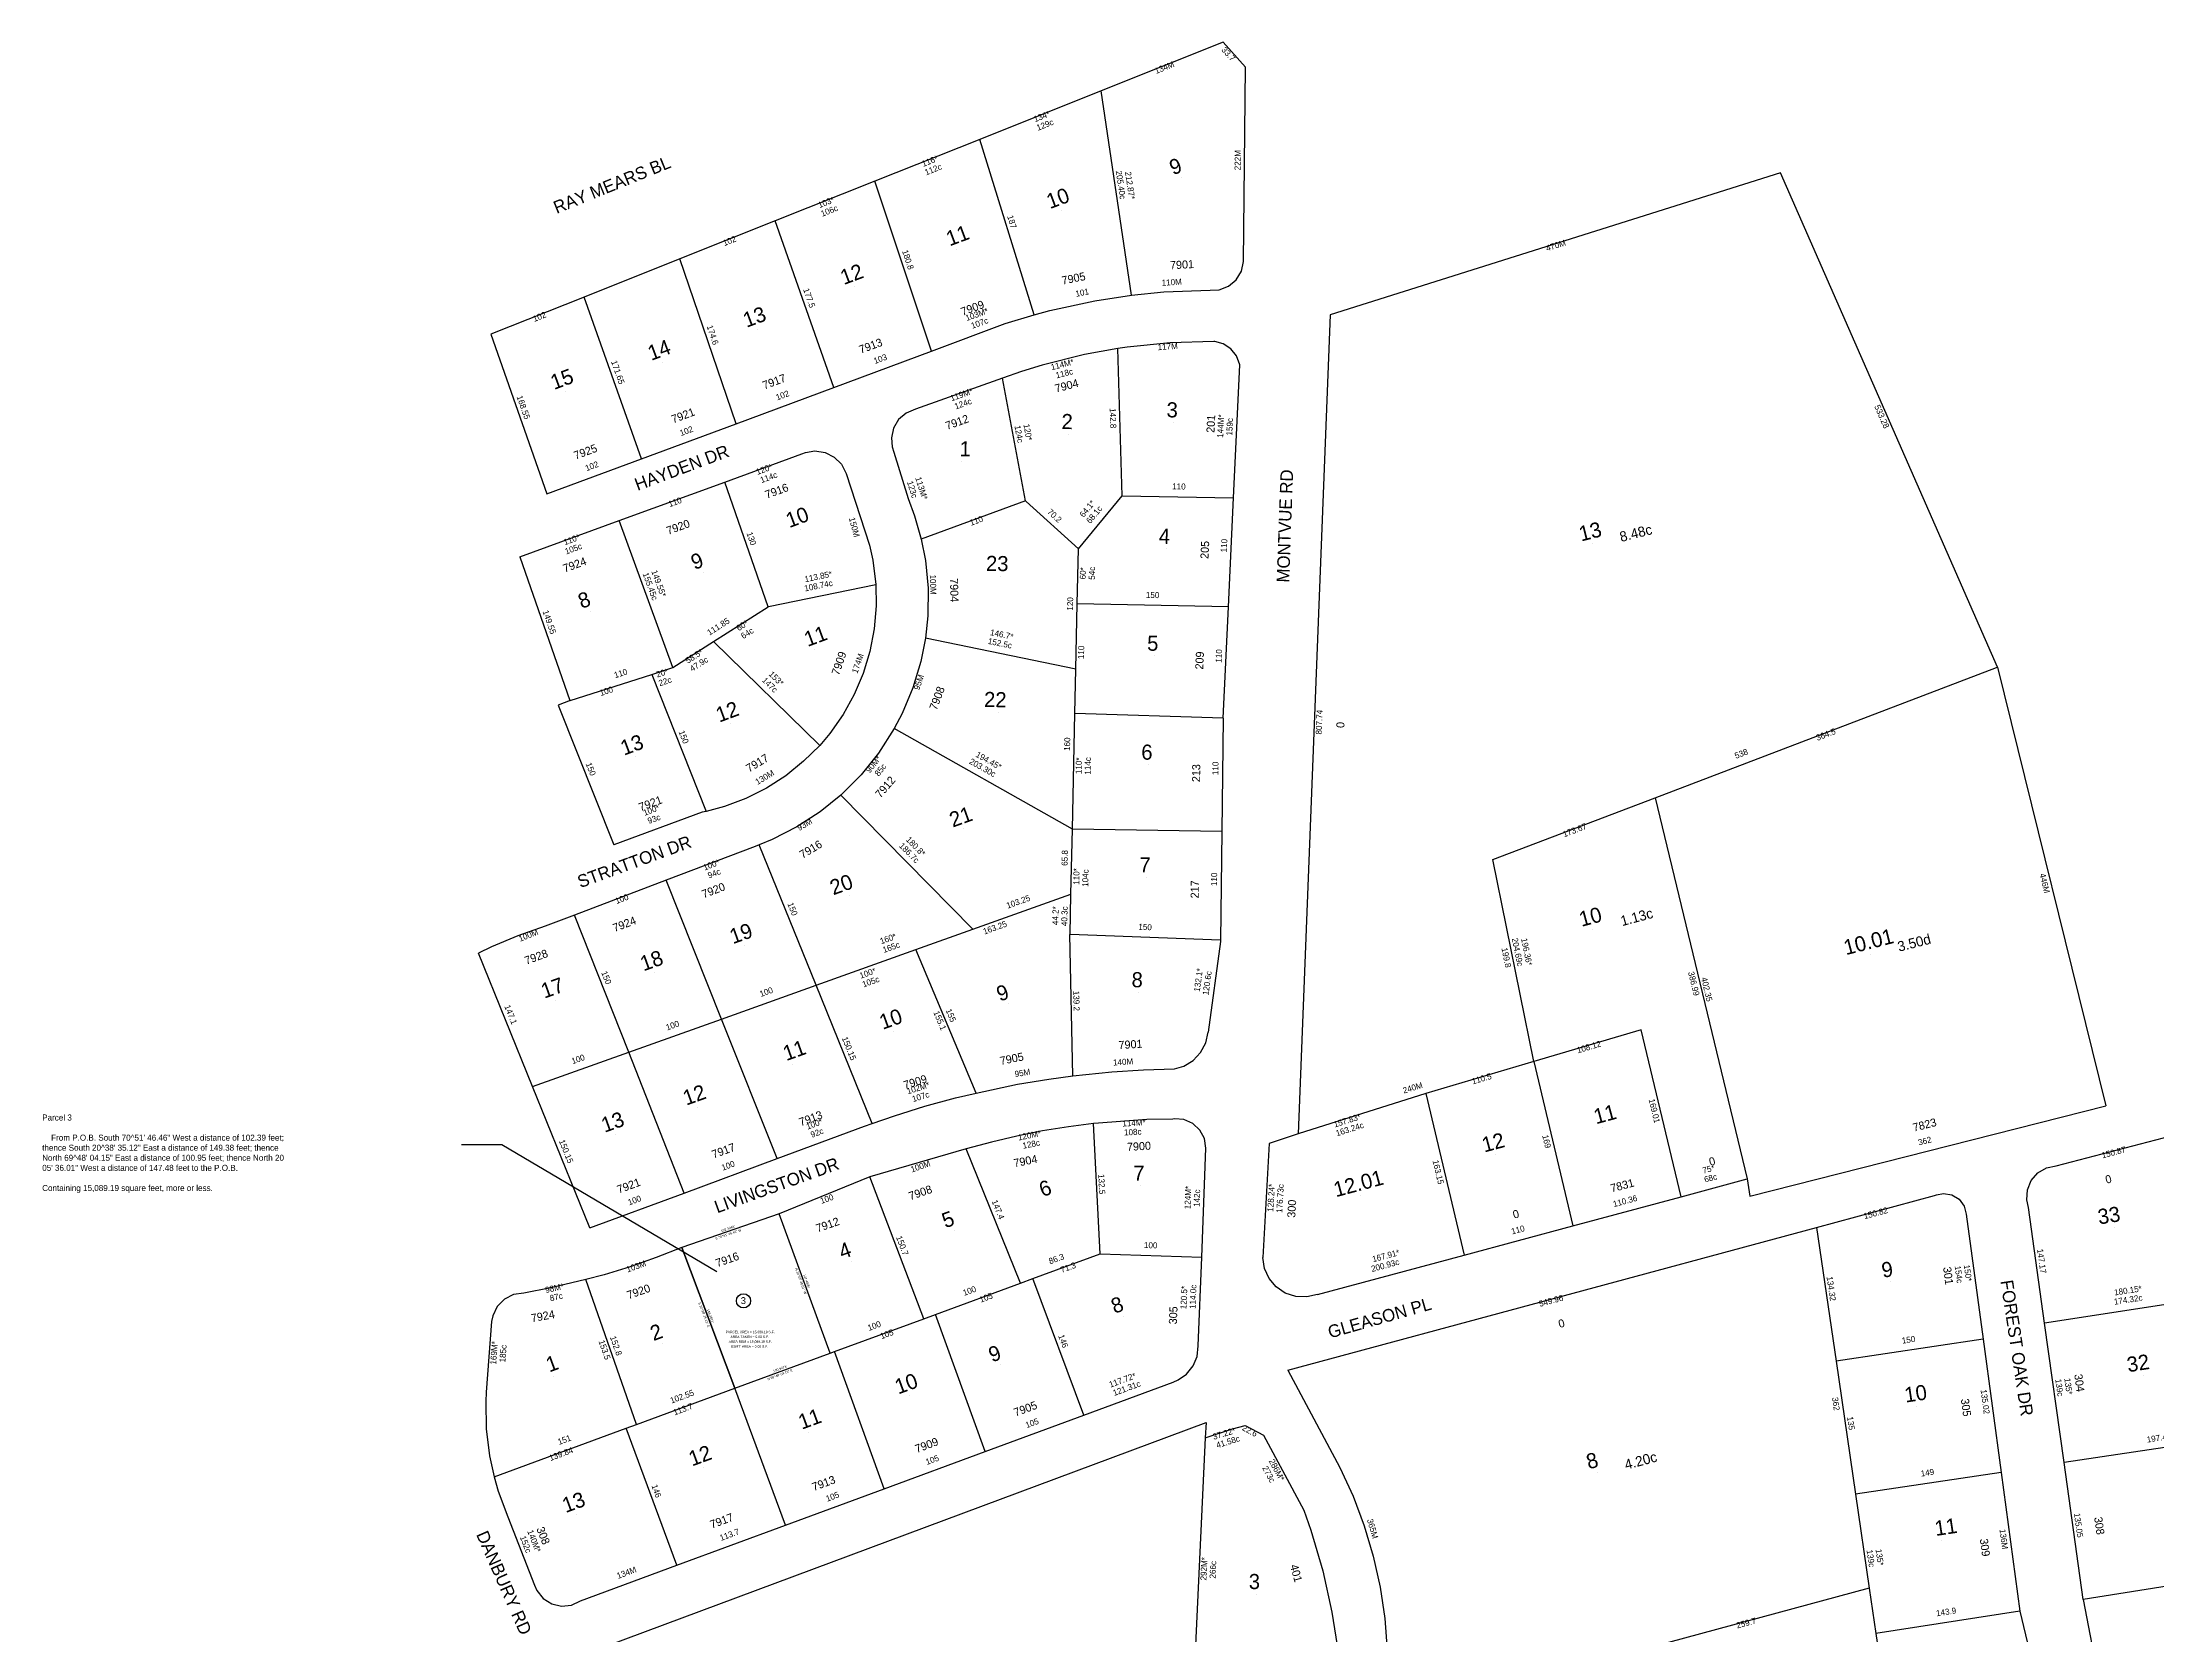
# Model space of a CAD drawing. Extents: x 2546959 to 2550387, y 581906 to 585027.
# Drawn here: x 2547031 to 2549132, y 583444 to 585027 of the extents above; entities that cross this region are included whole.
import ezdxf

# ---------------------------------------------------------------- set-up
doc = ezdxf.new("R2010")
doc.units = 0
for name, color, linetype in [('Level 1', 7, 'Continuous'), ('Level 20', 7, 'Continuous'), ('Level 23', 7, 'Continuous'), ('Level 38', 7, 'Continuous'), ('Level 39', 7, 'Continuous'), ('Level 40', 7, 'Continuous'), ('Level 41', 7, 'Continuous'), ('Level 42', 7, 'Continuous'), ('Level 47', 7, 'Continuous')]:
    doc.layers.add(name, color=color, linetype=linetype)

msp = doc.modelspace()

# ---------------------------------------------------------------- linework, layer by layer
at = {"layer": 'Level 1'}
msp.add_lwpolyline([(2547701.213, 583805.306), (2547487.622, 583931.445), (2547447.459, 583931.445)], dxfattribs=at)
at = {"layer": 'Level 23'}
msp.add_circle((2547727.697, 583776.562), 7.061, dxfattribs=at)
at = {"layer": 'Level 40'}
for p, q in [((2548204.014, 585026.501), (2548082.739, 584978.146)), ((2548226.245, 585001.697), (2548204.014, 585026.501)), ((2548224.277, 584808.852), (2548226.245, 585001.697)), ((2548082.739, 584978.146), (2547962.303, 584930.126)), ((2548112.924, 584775.333), (2548082.739, 584978.146)), ((2547962.303, 584930.126), (2547858.204, 584888.62)), ((2548016.151, 584755.782), (2547962.303, 584930.126)), ((2547858.204, 584888.62), (2547759.114, 584849.112)), ((2547914.388, 584719.889), (2547858.204, 584888.62)), ((2548757.466, 584896.871), (2548310.336, 584755.908)), ((2548972.954, 584405.881), (2548757.466, 584896.871)), ((2547759.114, 584849.112), (2547664.568, 584811.416)), ((2547817.297, 584683.807), (2547759.114, 584849.112)), ((2547664.568, 584811.416), (2547569.517, 584773.517)), ((2547720.206, 584647.727), (2547664.568, 584811.416)), ((2547569.517, 584773.517), (2547476.689, 584736.505)), ((2547626.39, 584612.862), (2547569.517, 584773.517)), ((2548310.336, 584755.908), (2548278.336, 583942.322)), ((2547476.689, 584736.505), (2547532.448, 584577.95)), ((2547914.388, 584719.889), (2547987.542, 584747.075)), ((2547817.297, 584683.807), (2547914.388, 584719.889)), ((2548103.512, 584576.042), (2548099.538, 584722.294)), ((2547984.922, 584692.969), (2547898.412, 584662.004)), ((2548003.755, 584699.71), (2547984.922, 584692.969)), ((2548007.585, 584570.978), (2547984.922, 584692.969)), ((2548214.27, 584574.238), (2548220.537, 584706.084)), ((2547720.206, 584647.727), (2547817.297, 584683.807)), ((2547626.39, 584612.862), (2547720.206, 584647.727)), ((2547532.448, 584577.95), (2547626.39, 584612.862)), ((2547709.072, 584589.763), (2547785.46, 584617.652)), ((2547877.097, 584619.566), (2547891.035, 584573.532)), ((2547604.222, 584551.482), (2547709.072, 584589.763)), ((2547752.252, 584465.989), (2547709.072, 584589.763)), ((2547829.533, 584598.297), (2547852.84, 584526.961)), ((2548007.585, 584570.978), (2547904.091, 584533.141)), ((2548008.322, 584570.311), (2548007.585, 584570.978)), ((2548060.181, 584523.422), (2548008.322, 584570.311)), ((2548060.181, 584523.422), (2548103.512, 584576.042)), ((2548103.512, 584576.042), (2548214.27, 584574.238)), ((2548209.112, 584465.708), (2548214.27, 584574.238)), ((2547505.384, 584515.396), (2547604.222, 584551.482)), ((2547657.54, 584405.464), (2547604.222, 584551.482)), ((2548059.011, 584468.839), (2548060.181, 584523.422)), ((2547505.384, 584515.396), (2547555.274, 584372.68)), ((2547752.479, 584466.134), (2547859.021, 584487.888)), ((2547697.97, 584431.3), (2547752.252, 584465.989)), ((2547752.252, 584465.989), (2547752.479, 584466.134)), ((2548057.619, 584403.911), (2548059.011, 584468.839)), ((2548209.112, 584465.708), (2548059.011, 584468.839)), ((2548203.861, 584355.253), (2548209.112, 584465.708)), ((2547657.54, 584405.464), (2547697.97, 584431.3)), ((2547697.97, 584431.3), (2547803.347, 584328.288)), ((2548057.619, 584403.911), (2547908.224, 584434.685)), ((2547555.553, 584372.77), (2547636.483, 584398.714)), ((2547636.483, 584398.714), (2547657.54, 584405.464)), ((2547636.483, 584398.714), (2547690.507, 584262.679)), ((2548056.679, 584360.068), (2548057.619, 584403.911)), ((2548632.906, 584276.263), (2548972.05, 584405.537)), ((2548972.05, 584405.537), (2548972.954, 584405.881)), ((2548972.954, 584405.881), (2549080.399, 583970.174)), ((2547555.553, 584372.77), (2547543.687, 584368.085)), ((2547543.687, 584368.085), (2547598.762, 584229.478)), ((2547555.274, 584372.68), (2547555.553, 584372.77)), ((2548054.214, 584245.13), (2548056.679, 584360.068)), ((2548203.861, 584355.253), (2548056.679, 584360.068)), ((2548203.861, 584355.253), (2548202.493, 584242.777)), ((2548054.214, 584245.13), (2547877.415, 584344.957)), ((2547955.225, 584145.719), (2547824.237, 584278.814)), ((2548471.7, 584214.815), (2548632.906, 584276.263)), ((2548632.906, 584276.263), (2548724.329, 583897.607)), ((2547686.611, 584261.811), (2547598.762, 584229.478)), ((2547690.507, 584262.679), (2547686.611, 584261.811)), ((2547739.134, 584227.906), (2547650.734, 584194.276)), ((2547743.36, 584229.523), (2547739.134, 584227.906)), ((2547799.804, 584090.124), (2547743.36, 584229.523)), ((2548052.831, 584180.633), (2548054.214, 584245.13)), ((2548202.493, 584242.777), (2548054.214, 584245.13)), ((2548202.493, 584242.777), (2548201.181, 584134.88)), ((2548512.325, 584014.19), (2548471.7, 584214.815)), ((2547650.734, 584194.276), (2547559.711, 584159.647)), ((2547705.757, 584056.483), (2547650.734, 584194.276)), ((2547955.225, 584145.719), (2548052.831, 584180.633)), ((2548051.967, 584140.339), (2548052.831, 584180.633)), ((2547559.711, 584159.647), (2547530.552, 584148.553)), ((2547613.638, 584023.531), (2547559.711, 584159.647)), ((2547898.743, 584125.514), (2547955.225, 584145.719)), ((2547518.285, 583989.423), (2547464.644, 584121.761)), ((2547799.804, 584090.124), (2547898.743, 584125.514)), ((2547958.685, 583982.997), (2547898.743, 584125.514)), ((2548054.645, 584000.017), (2548051.866, 584140.342)), ((2548051.967, 584140.339), (2548051.866, 584140.342)), ((2548201.181, 584134.88), (2548051.967, 584140.339)), ((2548201.161, 584133.322), (2548189.038, 584043.393)), ((2548201.181, 584134.88), (2548201.161, 584133.322)), ((2547705.757, 584056.483), (2547799.804, 584090.124)), ((2547855.466, 583952.653), (2547799.804, 584090.124)), ((2547613.66, 584023.54), (2547705.757, 584056.483)), ((2547761.113, 583917.857), (2547705.757, 584056.483)), ((2548619.071, 584045.736), (2548512.325, 584014.19)), ((2548658.645, 583879.97), (2548619.071, 584045.736)), ((2547518.285, 583989.423), (2547613.638, 584023.531)), ((2547613.638, 584023.531), (2547613.66, 584023.54)), ((2547668.847, 583883.672), (2547613.66, 584023.54)), ((2548512.325, 584014.19), (2548405.115, 583982.508)), ((2548512.325, 584014.19), (2548551.317, 583851.152)), ((2547575.211, 583848.979), (2547518.285, 583989.423)), ((2548405.115, 583982.508), (2548278.336, 583942.322)), ((2548405.115, 583982.508), (2548443.168, 583822.113)), ((2548726.889, 583880.611), (2549080.399, 583970.174)), ((2547761.113, 583917.857), (2547847.926, 583950.022)), ((2547847.926, 583950.022), (2547855.466, 583952.653)), ((2548081.692, 583823.179), (2548075.091, 583952.616)), ((2548249.659, 583932.695), (2548243.372, 583819.636)), ((2548278.336, 583942.322), (2548249.659, 583932.695)), ((2549031.214, 583910.794), (2549145.332, 583940.621)), ((2547668.847, 583883.672), (2547761.113, 583917.857)), ((2547948.711, 583927.52), (2547853.11, 583899.636)), ((2547948.836, 583927.554), (2547948.711, 583927.52)), ((2548002.792, 583794.151), (2547948.836, 583927.554)), ((2548182.892, 583820.016), (2548186.775, 583928.069)), ((2547853.11, 583899.636), (2547763.012, 583863.08)), ((2547906.568, 583758.75), (2547853.11, 583899.636)), ((2548658.645, 583879.97), (2548724.329, 583897.607)), ((2548724.329, 583897.607), (2548726.889, 583880.611)), ((2547575.211, 583848.979), (2547668.847, 583883.672)), ((2548551.317, 583851.152), (2548658.645, 583879.97)), ((2548793.282, 583849.522), (2548910.499, 583881.177)), ((2549019.704, 583754.571), (2549003.678, 583869.22)), ((2547763.012, 583863.08), (2547666.276, 583829.512)), ((2547813.679, 583724.576), (2547763.012, 583863.08)), ((2548268.244, 583707.733), (2548793.282, 583849.522)), ((2548443.168, 583822.113), (2548551.317, 583851.152)), ((2548793.282, 583849.522), (2548812.656, 583716.826)), ((2548941.941, 583862.582), (2548958.719, 583738.442)), ((2547718.94, 583689.721), (2547666.276, 583829.512)), ((2548014.971, 583798.632), (2548081.692, 583823.179)), ((2548081.692, 583823.179), (2548182.892, 583820.016)), ((2548179.03, 583731.77), (2548182.892, 583820.016)), ((2548297.603, 583782.942), (2548443.168, 583822.113)), ((2547621.476, 583653.864), (2547571.179, 583797.638)), ((2547918.458, 583763.125), (2548002.792, 583794.151)), ((2548002.792, 583794.151), (2548014.971, 583798.632)), ((2548065.549, 583663.105), (2548014.971, 583798.632)), ((2549192.015, 583780.951), (2549019.704, 583754.571)), ((2547477.488, 583756.191), (2547472.221, 583685.75)), ((2547817.869, 583726.118), (2547906.568, 583758.75)), ((2547906.568, 583758.75), (2547918.458, 583763.125)), ((2547967.597, 583626.967), (2547918.458, 583763.125)), ((2549039.085, 583615.922), (2549019.704, 583754.571)), ((2547718.94, 583689.721), (2547813.679, 583724.576)), ((2547813.679, 583724.576), (2547817.869, 583726.118)), ((2547867.433, 583590.013), (2547817.869, 583726.118)), ((2548958.719, 583738.442), (2548812.656, 583716.826)), ((2548958.719, 583738.442), (2548976.581, 583606.27)), ((2548268.244, 583707.733), (2548319.879, 583611.016)), ((2548812.656, 583716.826), (2548831.943, 583584.719)), ((2547621.476, 583653.864), (2547718.94, 583689.721)), ((2547769.401, 583553.845), (2547718.94, 583689.721)), ((2548065.549, 583663.105), (2548154.407, 583695.887)), ((2547967.597, 583626.967), (2548065.549, 583663.105)), ((2547418.933, 583369.569), (2548187.133, 583655.923)), ((2547479.989, 583601.811), (2547611.293, 583650.118)), ((2547611.293, 583650.118), (2547621.476, 583653.864)), ((2547661.372, 583513.99), (2547611.293, 583650.118)), ((2548186.209, 583640.677), (2548173.506, 583374.598)), ((2548187.133, 583655.923), (2548186.209, 583640.677)), ((2548186.209, 583640.677), (2548213.399, 583649.463)), ((2548213.399, 583649.463), (2548225.941, 583652.934)), ((2548225.941, 583652.934), (2548244.139, 583643.253)), ((2548244.139, 583643.253), (2548284.022, 583568.754)), ((2549231.828, 583644.78), (2549039.085, 583615.922)), ((2547867.433, 583590.013), (2547967.597, 583626.967)), ((2548976.581, 583606.27), (2548831.943, 583584.719)), ((2548976.581, 583606.27), (2548995.202, 583468.491)), ((2549058.078, 583480.042), (2549039.085, 583615.922)), ((2547769.401, 583553.845), (2547867.433, 583590.013)), ((2548831.943, 583584.719), (2548845.598, 583491.199)), ((2547493.52, 583562.139), (2547520.143, 583494.249)), ((2547661.372, 583513.99), (2547769.401, 583553.845)), ((2547565.755, 583478.713), (2547661.372, 583513.99)), ((2549270.052, 583514.047), (2549058.121, 583479.818)), ((2548845.598, 583491.199), (2548602.241, 583425.464)), ((2548845.598, 583491.199), (2548852.159, 583446.26)), ((2549058.078, 583480.042), (2549058.121, 583479.818)), ((2549058.121, 583479.818), (2549081.302, 583357.597)), ((2548995.202, 583468.491), (2548852.159, 583446.26)), ((2548995.202, 583468.491), (2549016.87, 583378.193)), ((2548852.159, 583446.26), (2548862.168, 583377.706))]:
    msp.add_line(p, q, dxfattribs=at)
for points in [[(2548191.184, 584780.398), (2548200.115, 584780.809), (2548209.399, 584784.32), (2548217.032, 584790.665), (2548222.178, 584799.151), (2548224.277, 584808.852)], [(2548016.151, 584755.782), (2548031.713, 584760.06), (2548076.691, 584769.891), (2548112.924, 584775.333)], [(2548112.924, 584775.333), (2548145.178, 584778.626), (2548191.184, 584780.398)], [(2547987.542, 584747.075), (2548016.151, 584755.782)], [(2548099.538, 584722.294), (2548066.18, 584716.339), (2548024.363, 584705.988), (2548003.755, 584699.71)], [(2548194.544, 584729.359), (2548151.485, 584728.054), (2548108.625, 584723.707), (2548099.538, 584722.294)], [(2548220.537, 584706.084), (2548217.082, 584715.276), (2548211.48, 584722.12), (2548204.06, 584726.936), (2548195.544, 584729.191), (2548194.544, 584729.359)], [(2547898.412, 584662.004), (2547889.229, 584658.263), (2547881.71, 584651.797), (2547876.634, 584643.278), (2547874.528, 584633.588), (2547875.333, 584624.802), (2547877.097, 584619.566)], [(2547785.46, 584617.652), (2547789.21, 584619.054), (2547798.645, 584620.715), (2547808.722, 584619.231), (2547817.816, 584614.642), (2547824.998, 584607.418), (2547829.533, 584598.297)], [(2547891.035, 584573.532), (2547897.495, 584556.359), (2547904.091, 584533.141)], [(2547852.84, 584526.961), (2547856.068, 584512.098), (2547859.021, 584487.888)], [(2547904.091, 584533.141), (2547908.238, 584511.815), (2547910.874, 584484.426), (2547910.612, 584456.912), (2547908.224, 584434.685)], [(2547859.021, 584487.888), (2547859.399, 584466.668), (2547857.459, 584443.942), (2547853.138, 584421.547), (2547846.481, 584399.732), (2547837.564, 584378.739), (2547826.485, 584358.802), (2547813.367, 584340.144), (2547803.347, 584328.288)], [(2547908.224, 584434.685), (2547903.752, 584411.608), (2547895.859, 584385.249), (2547885.232, 584359.868), (2547877.415, 584344.957)], [(2547877.415, 584344.957), (2547861.784, 584320.502), (2547844.527, 584299.07), (2547824.237, 584278.814)], [(2547803.347, 584328.288), (2547787.382, 584312.442), (2547769.599, 584298.159), (2547750.411, 584285.83), (2547730.03, 584275.59), (2547708.684, 584267.554), (2547690.507, 584262.679)], [(2547824.237, 584278.814), (2547803.746, 584262.235), (2547780.676, 584247.241), (2547756.154, 584234.761), (2547743.36, 584229.523)], [(2547530.552, 584148.553), (2547503.636, 584139.218), (2547477.436, 584128.032), (2547464.644, 584121.761)], [(2548155.677, 584006.992), (2548164.796, 584009.704), (2548174.102, 584015.309), (2548181.577, 584023.194), (2548186.68, 584032.787), (2548189.038, 584043.393)], [(2547958.685, 583982.997), (2547999.751, 583991.67), (2548030.843, 583996.867), (2548054.645, 584000.017)], [(2548054.645, 584000.017), (2548093.467, 584004.073), (2548124.926, 584006.073), (2548155.677, 584006.992)], [(2547855.466, 583952.653), (2547877.689, 583960.409), (2547907.788, 583969.778), (2547938.188, 583978.118), (2547958.685, 583982.997)], [(2548154.105, 583957.155), (2548128.089, 583956.591), (2548080.091, 583953.111), (2548075.091, 583952.616)], [(2548186.775, 583928.069), (2548185.364, 583937.675), (2548180.829, 583946.259), (2548173.688, 583952.838), (2548164.762, 583956.655), (2548156.105, 583957.261), (2548154.105, 583957.155)], [(2548075.091, 583952.616), (2548050.377, 583949.486), (2548024.689, 583945.323), (2547999.162, 583940.271), (2547973.825, 583934.333), (2547948.836, 583927.554)], [(2549003.678, 583869.22), (2549001.94, 583876.807), (2549002.568, 583886.777), (2549006.338, 583896.027), (2549012.857, 583903.596), (2549021.447, 583908.695), (2549031.214, 583910.794)], [(2548910.499, 583881.177), (2548912.166, 583881.737), (2548919.412, 583883.309), (2548927.705, 583881.91), (2548934.869, 583877.503), (2548939.857, 583870.73), (2548941.941, 583862.582)], [(2547666.276, 583829.512), (2547640.921, 583819.526), (2547615.206, 583810.504), (2547589.169, 583802.46), (2547571.179, 583797.638)], [(2548297.603, 583782.942), (2548286.951, 583780.42), (2548276.014, 583780.894), (2548265.62, 583784.329), (2548256.554, 583790.463), (2548249.501, 583798.834), (2548244.993, 583808.81), (2548243.372, 583819.636)], [(2547571.179, 583797.638), (2547536.277, 583789.348), (2547509.499, 583784.299)], [(2547509.499, 583784.299), (2547499.408, 583782.797), (2547490.312, 583778.176), (2547483.147, 583770.913), (2547478.651, 583761.756), (2547477.488, 583756.191)], [(2548154.407, 583695.887), (2548159.407, 583697.982), (2548167.687, 583703.792), (2548174.141, 583711.881), (2548178.029, 583721.471), (2548179.03, 583731.77)], [(2547472.221, 583685.75), (2547471.769, 583676.718), (2547472.253, 583649.6), (2547475.491, 583622.673), (2547479.989, 583601.811)], [(2547479.989, 583601.811), (2547484.033, 583587.548), (2547493.52, 583562.139)], [(2548319.879, 583611.016), (2548332.974, 583582.446), (2548344.033, 583553.027), (2548353, 583522.905), (2548359.831, 583492.227), (2548364.494, 583461.146), (2548366.966, 583429.815)], [(2548284.022, 583568.754), (2548290.963, 583548.887), (2548302.841, 583508.518), (2548312.007, 583467.447), (2548318.419, 583425.856), (2548322.049, 583383.932)], [(2547520.143, 583494.249), (2547522.524, 583488.757), (2547528.747, 583480.995), (2547537.166, 583475.698), (2547546.855, 583473.446), (2547556.749, 583474.49), (2547565.755, 583478.713)]]:
    msp.add_lwpolyline(points, dxfattribs=at)
at = {"layer": 'Level 41'}
for p, q in [((2548162.752, 584892.32), (2548162.752, 584892.32)), ((2548043.004, 584859.485), (2548043.004, 584859.485)), ((2547938.708, 584820.856), (2547938.708, 584820.856)), ((2547838.274, 584784.159), (2547838.274, 584784.159)), ((2547741.704, 584741.667), (2547741.704, 584741.667)), ((2547647.064, 584708.833), (2547647.064, 584708.833)), ((2547550.494, 584679.862), (2547550.494, 584679.862)), ((2548155.025, 584648.96), (2548155.025, 584648.96)), ((2548050.729, 584637.372), (2548050.729, 584637.372)), ((2547944.501, 584610.332), (2547944.501, 584610.332)), ((2547784.194, 584542.731), (2547784.194, 584542.731)), ((2548147.299, 584523.418), (2548147.299, 584523.418)), ((2548570.278, 584528.246), (2548570.278, 584528.246)), ((2547687.623, 584500.24), (2547687.623, 584500.24)), ((2547983.129, 584496.378), (2547983.129, 584496.378)), ((2547575.601, 584461.611), (2547575.601, 584461.611)), ((2547797.714, 584422.983), (2547797.714, 584422.983)), ((2548135.71, 584417.19), (2548135.71, 584417.19)), ((2547981.197, 584361.178), (2547981.197, 584361.178)), ((2547714.663, 584349.588), (2547714.663, 584349.588)), ((2547620.023, 584316.754), (2547620.023, 584316.754)), ((2548129.916, 584309.03), (2548129.916, 584309.03)), ((2547946.432, 584245.293), (2547946.432, 584245.293)), ((2548127.984, 584197.008), (2548127.984, 584197.008)), ((2547832.478, 584179.624), (2547832.478, 584179.624)), ((2548570.661, 584145.703), (2548570.661, 584145.703)), ((2547728.182, 584129.406), (2547728.182, 584129.406)), ((2547639.337, 584102.366), (2547639.337, 584102.366)), ((2548846.468, 584120.717), (2548846.468, 584120.717)), ((2548120.258, 584083.054), (2548120.258, 584083.054)), ((2547540.835, 584075.326), (2547540.835, 584075.326)), ((2547990.854, 584071.464), (2547990.854, 584071.464)), ((2547876.9, 584044.424), (2547876.9, 584044.424)), ((2547776.467, 584011.59), (2547776.467, 584011.59)), ((2547681.827, 583969.099), (2547681.827, 583969.099)), ((2547600.708, 583942.059), (2547600.708, 583942.059)), ((2548580.312, 583948.378), (2548580.312, 583948.378)), ((2548474.143, 583921.567), (2548474.143, 583921.567)), ((2548122.189, 583890.878), (2548122.189, 583890.878)), ((2548033.343, 583877.358), (2548033.343, 583877.358)), ((2548340.092, 583880.814), (2548340.092, 583880.814)), ((2549089.131, 583849.719), (2549089.131, 583849.719)), ((2547936.773, 583846.455), (2547936.773, 583846.455)), ((2547834.408, 583815.552), (2547834.408, 583815.552)), ((2548867.019, 583795.638), (2548867.019, 583795.638)), ((2548104.805, 583761.473), (2548104.805, 583761.473)), ((2547647.06, 583734.432), (2547647.06, 583734.432)), ((2547538.902, 583701.597), (2547538.902, 583701.597)), ((2547983.126, 583713.187), (2547983.126, 583713.187)), ((2549118.102, 583702.931), (2549118.102, 583702.931)), ((2547892.35, 583682.284), (2547892.35, 583682.284)), ((2548892.127, 583672.028), (2548892.127, 583672.028)), ((2547791.916, 583645.586), (2547791.916, 583645.586)), ((2547687.62, 583610.82), (2547687.62, 583610.82)), ((2548575.376, 583606.359), (2548575.376, 583606.359)), ((2547562.078, 583564.466), (2547562.078, 583564.466)), ((2548917.235, 583538.76), (2548917.235, 583538.76)), ((2548236.848, 583485.331), (2548236.848, 583485.331))]:
    msp.add_line(p, q, dxfattribs=at)
at = {"layer": 'Level 47'}
for p, q in [((2547763.012, 583863.08), (2547666.276, 583829.512)), ((2547813.679, 583724.576), (2547763.012, 583863.08)), ((2547666.276, 583829.512), (2547718.939, 583689.721)), ((2547718.939, 583689.721), (2547813.679, 583724.576))]:
    msp.add_line(p, q, dxfattribs=at)

# ---------------------------------------------------------------- texts
at = {"layer": 'Level 1'}
for s, p in [('Parcel 3', (2547031.231, 583955.663)), ('    From P.O.B. South 70^ 51\' 46.46" West a distance of 102.39 feet;', (2547031.231, 583935.663)), ('thence South 20^ 38\' 35.12" East a distance of 149.38 feet; thence', (2547031.231, 583925.663)), ('05\' 36.01" West a distance of 147.48 feet to the P.O.B.', (2547031.231, 583905.663)), ('North 69^ 48\' 04.15" East a distance of 100.95 feet; thence North 20', (2547031.231, 583915.663)), ('Containing 15,089.19 square feet, more or less.', (2547031.231, 583885.663))]:
    msp.add_text(s, height=6, dxfattribs=at).set_placement(p)
at = {"layer": 'Level 20'}
for s, height, rotation, p in [('RAY MEARS BL', 12.49984, 22.079356, (2547542.12, 584856.001)), ('HAYDEN DR', 12.4998, 20.548453, (2547622.461, 584580.885)), ('MONTVUE RD', 12.4999, 87.973964, (2548269.53, 584489.777)), ('STRATTON DR', 12.49984, 20.186514, (2547565.626, 584186.381)), ('LIVINGSTON DR', 12.49984, 19.906175, (2547701.554, 583863.468)), ('FOREST OAK DR', 12.49987, 278.596778, (2548975.829, 583796.325)), ('GLEASON PL', 12.4998, 15.913353, (2548310.101, 583739.182)), ('DANBURY RD', 12.4998, 293.728492, (2547461.931, 583544.651))]:
    msp.add_text(s, height=height, rotation=rotation, dxfattribs=at).set_placement(p)
at = {"layer": 'Level 23'}
for s, rotation, p in [('S 70^ 51\' 46.46" W', 19.137094, (2547700.11, 583837.126)), ("102.3946'", 19.137094, (2547705.706, 583844.783)), ('N 20^ 05\' 36.01" W', 290.093336, (2547778.787, 583808.605)), ("147.4805'", 290.093336, (2547786.764, 583802.518)), ('S 20^ 38\' 35.12" E', 290.643089, (2547682.801, 583774.589)), ("149.3821'", 290.643089, (2547691.076, 583767.937)), ('N 69^ 48\' 04.15" E', 20.198847, (2547751.882, 583697.686)), ("100.9473'", 20.198847, (2547757.555, 583705.527))]:
    msp.add_text(s, height=2.399, rotation=rotation, dxfattribs=at).set_placement(p)
for s, height, p in [('3', 6.845, (2547724.967, 583773.37)), ('PARCEL AREA = 15,089.19 S.F.', 2.399, (2547709.871, 583744.451)), ('AREA REM = 15,089.19 S.F.', 2.399, (2547712.965, 583734.852)), ('AREA TAKEN = 0.00 S.F.', 2.399, (2547714.737, 583739.651)), ("ESM'T AREA = 0.00 S.F.", 2.399, (2547715.209, 583730.052))]:
    msp.add_text(s, height=height, dxfattribs=at).set_placement(p)
at = {"layer": 'Level 38'}
for s, height, rotation, p in [('9', 15, 20.386214, (2548154.034, 584894.386)), ('10', 14.9998, 20.386214, (2548031.924, 584860.775)), ('11', 14.9998, 20.386214, (2547932.308, 584823.784)), ('12', 14.9998, 20.386214, (2547827.233, 584785.362)), ('13', 14.9998, 20.386214, (2547730.648, 584742.909)), ('14', 14.9998, 20.386214, (2547635.983, 584710.056)), ('15', 14.9998, 20.386214, (2547539.451, 584681.149)), ('3', 15, 359.090567, (2548147.69, 584654.069)), ('2', 15, 359.090567, (2548043.371, 584642.442)), ('1', 15, 359.090567, (2547942.093, 584615.377)), ('10', 14.9998, 20.386214, (2547773.153, 584543.978)), ('4', 15, 359.090567, (2548139.956, 584528.524)), ('13', 14.9998, 14.216858, (2548559.413, 584530.679)), ('9', 15, 20.386214, (2547678.893, 584502.389)), ('23', 14.9998, 359.090567, (2547968.359, 584501.549)), ('8', 15, 20.386214, (2547566.841, 584463.775)), ('11', 14.9998, 20.386214, (2547791.295, 584425.92)), ('5', 15, 359.090567, (2548128.383, 584422.285)), ('22', 14.9998, 359.090567, (2547966.438, 584366.403)), ('12', 14.9998, 20.386214, (2547703.607, 584350.806)), ('13', 14.9998, 20.386214, (2547608.942, 584317.953)), ('6', 15, 359.090567, (2548122.569, 584314.126)), ('21', 14.9998, 19.682347, (2547935.422, 584246.571)), ('7', 15, 359.090567, (2548120.649, 584202.127)), ('20', 14.9998, 19.682347, (2547816.779, 584179.3)), ('10', 14.9998, 15.030003, (2548559.764, 584147.96)), ('19', 14.9998, 19.682347, (2547717.131, 584130.731)), ('10.01', 14.9998, 14.216858, (2548822.34, 584119.853)), ('18', 14.9998, 19.682347, (2547628.333, 584103.745)), ('8', 15, 359.090567, (2548112.915, 584088.101)), ('17', 14.9998, 19.682347, (2547529.828, 584076.651)), ('9', 15, 19.682331, (2547982.182, 584073.648)), ('10', 14.9998, 19.682331, (2547865.876, 584045.719)), ('11', 14.9998, 19.682331, (2547770.121, 584014.643)), ('12', 14.9998, 19.682331, (2547670.785, 583970.413)), ('13', 14.9998, 19.682331, (2547589.666, 583943.426)), ('11', 14.9998, 15.030003, (2548574.207, 583951.915)), ('12', 14.9998, 15.030003, (2548463.232, 583923.855)), ('6', 15, 20.198658, (2548024.614, 583879.476)), ('7', 15, 0.000147, (2548114.748, 583895.878)), ('12.01', 14.9998, 15.030003, (2548315.975, 583879.449)), ('33', 14.9998, 8.833667, (2549073.678, 583852.404)), ('5', 15, 20.198658, (2547928.082, 583848.543)), ('4', 15, 20.198658, (2547825.684, 583817.716)), ('9', 15, 8.418172, (2548858.945, 583799.512)), ('8', 15, 20.198658, (2548096.08, 583763.637)), ('2', 15, 20.198658, (2547638.326, 583736.543)), ('9', 15, 20.198658, (2547974.428, 583715.318)), ('32', 14.9998, 8.833667, (2549102.637, 583705.632)), ('1', 15, 20.198658, (2547534.824, 583705.402)), ('10', 14.9998, 20.198658, (2547881.328, 583683.529)), ('10', 14.9998, 8.418172, (2548881.611, 583675.524)), ('11', 14.9998, 20.198658, (2547785.505, 583648.548)), ('12', 14.9998, 20.198658, (2547676.585, 583612.062)), ('8', 15, 15.115842, (2548566.918, 583609.187)), ('13', 14.9998, 20.198658, (2547551.04, 583565.769)), ('11', 14.9998, 8.418172, (2548911.637, 583543.024)), ('3', 15, 0.000147, (2548229.407, 583490.331))]:
    msp.add_text(s, height=height, rotation=rotation, dxfattribs=at).set_placement(p)
at = {"layer": 'Level 39'}
for s, height, rotation, p in [('7905', 7.9999, 11.317861, (2548044.522, 584785.846)), ('7901', 7.9999, 3.2183, (2548151.433, 584801.013)), ('7909', 7.9999, 20.386272, (2547945.238, 584754.754)), ('7913', 7.9999, 20.386211, (2547844.105, 584717.165)), ('7917', 7.9999, 20.3861, (2547748.294, 584681.64)), ('7904', 7.9999, 14.917494, (2548038.064, 584678.53)), ('7921', 7.9999, 20.386136, (2547657.834, 584647.995)), ('7912', 7.9999, 19.69445, (2547929.876, 584641.482)), ('201', 7.9999, 87.278631, (2548195.294, 584638.472)), ('7925', 7.9999, 20.386978, (2547560.907, 584611.976)), ('7916', 7.9999, 20.057014, (2547750.789, 584573.051)), ('7920', 7.9999, 20.057111, (2547652.894, 584537.297)), ('205', 7.9999, 87.278714, (2548189.334, 584513.281)), ('7924', 7.9999, 20.057181, (2547550.134, 584499.794)), ('7904', 7.9999, 271.467414, (2547932.645, 584494.215)), ('7909', 7.9999, 71.017133, (2547822.346, 584397.229)), ('209', 7.9999, 87.278608, (2548184.118, 584403.423)), ('7908', 7.9999, 69.2935, (2547919.363, 584362.594)), ('0', 8, 87.747583, (2548324.25, 584345.398)), ('7917', 7.9999, 30.709886, (2547733.13, 584301.222)), ('7912', 7.9999, 49.143169, (2547863.63, 584275.261)), ('213', 7.9999, 89.302844, (2548181.036, 584291.689)), ('7921', 7.9999, 20.206258, (2547625.382, 584262.749)), ('7916', 7.9999, 31.003236, (2547786.245, 584215.533)), ('7920', 7.9999, 20.828817, (2547688.043, 584176.307)), ('217', 7.9999, 89.303361, (2548179.657, 584176.235)), ('7924', 7.9999, 20.828833, (2547599.628, 584142.752)), ('7928', 7.9999, 20.124778, (2547511.974, 584110.313)), ('7905', 7.9999, 11.440236, (2547983.148, 584010.789)), ('7901', 7.9999, 3.637725, (2548100.319, 584026.537)), ('7909', 7.9999, 17.290361, (2547887.964, 583986.68)), ('7913', 7.9999, 20.329911, (2547784.576, 583949.93)), ('7823', 7.9999, 14.216878, (2548889.947, 583944.611)), ('7917', 7.9999, 20.329997, (2547697.938, 583917.818)), ('7900', 7.9999, 3.231092, (2548108.683, 583925.458)), ('7904', 7.9999, 11.195711, (2547996.722, 583909.228)), ('0', 8, 15.030033, (2548687.672, 583910.514)), ('7921', 7.9999, 20.329786, (2547603.851, 583882.998)), ('7908', 7.9999, 19.13755, (2547893.295, 583876.447)), ('7831', 7.9999, 15.029767, (2548589.792, 583884.211)), ('0', 8, 14.647517, (2549081.181, 583892.82)), ('300', 7.9999, 86.816806, (2548275.545, 583858.998)), ('7912', 7.9999, 19.137275, (2547801.155, 583844.478)), ('0', 8, 15.030094, (2548492.848, 583858.141)), ('7916', 7.9999, 19.137367, (2547701.591, 583809.925)), ('301', 7.9999, 277.696997, (2548918.798, 583809.785)), ('7920', 7.9999, 19.332769, (2547613.484, 583778.079)), ('7924', 7.9999, 10.677869, (2547517.438, 583755.258)), ('305', 7.9999, 87.494208, (2548157.954, 583753.133)), ('0', 8, 15.112533, (2548538.08, 583749.553)), ('304', 7.9999, 277.957528, (2549049.074, 583703.369)), ('7905', 7.9999, 20.250961, (2547997.808, 583661.592)), ('305', 7.9999, 277.696692, (2548936.5, 583678.97)), ('7909', 7.9999, 20.2509, (2547899.67, 583625.402)), ('7913', 7.9999, 20.250783, (2547797.416, 583587.603)), ('7917', 7.9999, 20.250758, (2547696.113, 583550.263)), ('308', 7.9999, 277.957314, (2549068.901, 583561.49)), ('308', 7.9999, 291.412358, (2547521.822, 583550.291)), ('309', 7.9999, 277.696967, (2548955.303, 583539.981)), ('401', 7.9999, 285.44215, (2548270.308, 583513.651))]:
    msp.add_text(s, height=height, rotation=rotation, dxfattribs=at).set_placement(p)
at = {"layer": 'Level 42'}
for s, height, rotation, p in [('134M', 5.999, 21.738194, (2548137.415, 584995.001)), ('33.7', 5.999, 311.868208, (2548201.767, 585018.702)), ('134*', 5.999, 21.737908, (2548017.266, 584947.068)), ('129c', 5.999, 21.737906, (2548020.068, 584938.546)), ('116*', 5.999, 21.737936, (2547906.097, 584902.705)), ('112c', 5.999, 21.737936, (2547909.031, 584894.236)), ('205.40c', 5.999, 278.465239, (2548097.299, 584898.633)), ('222M', 5.999, 89.415544, (2548221.241, 584899.371)), ('212.87*', 5.999, 278.465239, (2548106.496, 584897.601)), ('103*', 5.999, 21.737631, (2547803.182, 584861.754)), ('106c', 5.999, 21.737631, (2547805.852, 584853.18)), ('187', 5.999, 287.164067, (2547989.409, 584853.733)), ('102', 5.999, 21.737861, (2547708.665, 584824.05)), ('180.8', 5.999, 288.416811, (2547884.989, 584819.187)), ('470M', 5.999, 17.498081, (2548525.623, 584818.873)), ('177.5', 5.999, 289.390656, (2547786.79, 584781.099)), ('101', 5.999, 11.317861, (2548057.985, 584773.671)), ('110M', 5.999, 3.703156, (2548143.042, 584784.597)), ('102', 5.999, 21.738011, (2547519.921, 584748.743)), ('103M*', 5.999, 19.428522, (2547949.358, 584749.603)), ('107c', 5.999, 19.428522, (2547954.861, 584741.958)), ('174.6', 5.999, 288.772861, (2547691.041, 584744.416)), ('171.65', 5.999, 289.494261, (2547596.033, 584709.34)), ('103', 5.999, 20.386208, (2547858.253, 584706.931)), ('114M*', 5.999, 14.351528, (2548033.725, 584700.768)), ('117M', 5.999, 4.252503, (2548139.098, 584720.648)), ('118c', 5.999, 14.351528, (2548038.551, 584692.683)), ('168.55', 5.999, 289.375397, (2547502.229, 584674.549)), ('102', 5.999, 20.3861, (2547761.134, 584670.771)), ('119M*', 5.999, 19.694447, (2547934.216, 584669.869)), ('124c', 5.999, 19.694447, (2547938.471, 584661.79)), ('120*', 5.999, 280.524008, (2548005.588, 584646.853)), ('142.8', 5.999, 271.556339, (2548091.346, 584663.108)), ('144M*', 5.999, 87.278631, (2548203.893, 584633.608)), ('159c', 5.999, 87.278631, (2548212.979, 584635.847)), ('533.28', 5.999, 293.695922, (2548850.415, 584664.83)), ('102', 5.999, 20.386136, (2547665.669, 584635.358)), ('124c', 5.999, 280.524008, (2547996.679, 584645.448)), ('102', 5.999, 20.386978, (2547571.803, 584600.478)), ('120*', 5.999, 20.057014, (2547741.465, 584596.783)), ('114c', 5.999, 20.057014, (2547745.512, 584588.598)), ('123c', 5.999, 287.345403, (2547889.888, 584589.81)), ('113M*', 5.999, 287.345403, (2547898.127, 584593.869)), ('110', 5.999, 359.067372, (2548153.278, 584582.512)), ('110', 5.999, 20.057111, (2547654.381, 584564.791)), ('70.2', 5.999, 317.881058, (2548028.753, 584559.343)), ('64.1*', 5.999, 50.529794, (2548065.404, 584554.184)), ('68.1c', 5.999, 50.529794, (2548071.992, 584548.004)), ('150M', 5.999, 284.953714, (2547832.223, 584553.88)), ('110', 5.999, 20.082358, (2547953.578, 584546.231)), ('8.48c', 9.9999, 14.216858, (2548599.136, 584530.206)), ('110*', 5.999, 20.057181, (2547550.231, 584526.944)), ('105c', 5.999, 20.057181, (2547551.571, 584517.77)), ('130', 5.999, 289.231872, (2547730.55, 584538.932)), ('110', 5.999, 87.278714, (2548207.518, 584519.798)), ('155.45c', 5.999, 290.059417, (2547627.409, 584498.59)), ('149.55*', 5.999, 290.059417, (2547636.021, 584501.067)), ('113.85*', 5.999, 11.540308, (2547788.951, 584490.252)), ('60*', 5.999, 88.771886, (2548067.538, 584493.026)), ('54c', 5.999, 88.771886, (2548076.494, 584492.648)), ('108.74c', 5.999, 11.540308, (2547788.704, 584481.086)), ('100M', 5.999, 271.467411, (2547912.656, 584497.842)), ('150', 5.999, 358.804917, (2548127.142, 584474.723)), ('149.55', 5.999, 289.26825, (2547528.056, 584461.31)), ('120', 5.999, 88.771528, (2548054.817, 584462.017)), ('111.85', 5.999, 32.580514, (2547693.916, 584437.167)), ('60*', 5.999, 32.580775, (2547722.945, 584441.523)), ('64c', 5.999, 32.580775, (2547727.486, 584433.678)), ('146.7*', 5.999, 348.360236, (2547972.15, 584437.823)), ('58.5*', 5.999, 32.580158, (2547672.401, 584409.195)), ('174M', 5.999, 71.017133, (2547840.721, 584399.227)), ('152.5c', 5.999, 348.360236, (2547969.944, 584429.158)), ('110', 5.999, 88.771381, (2548065.778, 584413.846)), ('110', 5.999, 87.278608, (2548202.344, 584410.253)), ('110', 5.999, 17.773964, (2547600.234, 584394.904)), ('20*', 5.999, 17.773514, (2547642.015, 584395.563)), ('22c', 5.999, 17.773514, (2547644.496, 584386.936)), ('47.9c', 5.999, 32.580158, (2547676.743, 584401.223)), ('147c', 5.999, 315.650028, (2547745.563, 584392.296)), ('153*', 5.999, 315.650028, (2547752.245, 584398.316)), ('95M', 5.999, 71.313275, (2547902.114, 584382.605)), ('100', 5.999, 18.266131, (2547585.991, 584377.212)), ('807.74', 5.999, 87.747583, (2548301.797, 584338.946)), ('150', 5.999, 291.659972, (2547663.102, 584341.712)), ('160', 5.999, 88.771642, (2548051.881, 584322.677)), ('364.5', 5.999, 20.865667, (2548794.099, 584332.715)), ('150', 5.999, 291.669983, (2547570.836, 584309.818)), ('90M*', 5.999, 51.156647, (2547853.054, 584300.335)), ('203.30c', 5.999, 330.549361, (2547951.21, 584310.53)), ('194.45*', 5.999, 330.549361, (2547957.619, 584317.274)), ('110*', 5.999, 88.771656, (2548063.379, 584299.629)), ('114c', 5.999, 88.771656, (2548072.333, 584299.108)), ('110', 5.999, 89.302842, (2548199.207, 584298.675)), ('538', 5.999, 20.865689, (2548713.211, 584314.832)), ('130M', 5.999, 30.709886, (2547741.618, 584288.874)), ('85c', 5.999, 51.156647, (2547861.916, 584297.051)), ('100*', 5.999, 20.206258, (2547629.419, 584258.233)), ('93c', 5.999, 20.206258, (2547633.731, 584250.148)), ('93M', 5.999, 31.003236, (2547783.191, 584243.162)), ('173.67', 5.999, 20.865736, (2548542.636, 584236.867)), ('186.7c', 5.999, 314.542967, (2547881.717, 584227.949)), ('180.8*', 5.999, 314.542967, (2547888.431, 584234.029)), ('100*', 5.999, 20.828817, (2547689.056, 584203.863)), ('65.8', 5.999, 88.771908, (2548049.426, 584208.578)), ('110*', 5.999, 88.771647, (2548061.033, 584189.763)), ('94c', 5.999, 20.828817, (2547693.47, 584196.006)), ('104c', 5.999, 88.771647, (2548069.952, 584187.684)), ('110', 5.999, 89.303361, (2548197.873, 584188.49)), ('446M', 5.999, 283.852764, (2549014.52, 584200.405)), ('100', 5.999, 20.828833, (2547601.623, 584170.595)), ('150', 5.999, 292.043364, (2547771.123, 584170.8)), ('103.25', 5.999, 19.682331, (2547989.98, 584166.02)), ('44.2*', 5.999, 88.771236, (2548040.199, 584149.694)), ('40.3c', 5.999, 88.771236, (2548049.142, 584148.701)), ('1.13c', 9.9999, 15.030003, (2548600.11, 584148.681)), ('100M', 5.999, 21.728247, (2547505.782, 584133.18)), ('163.25', 5.999, 19.682364, (2547966.812, 584140.308)), ('150', 5.999, 357.904858, (2548119.684, 584145.115)), ('160*', 5.999, 19.682372, (2547864.438, 584130.652)), ('165c', 5.999, 19.682372, (2547867.136, 584122.015)), ('199.8', 5.999, 281.447072, (2548480.258, 584126.727)), ('204.69c', 5.999, 281.447072, (2548490.524, 584136.426)), ('196.36*', 5.999, 281.447072, (2548499.766, 584136.211)), ('3.50d', 9.9999, 14.216858, (2548875.13, 584123.277)), ('150', 5.999, 291.612822, (2547586.307, 584102.679)), ('100*', 5.999, 19.682347, (2547844.132, 584096.45)), ('132.1*', 5.999, 82.322208, (2548180.746, 584083.311)), ('120.6c', 5.999, 82.322208, (2548189.407, 584079.808)), ('386.99', 5.999, 283.573683, (2548665.605, 584102.869)), ('100', 5.999, 19.682211, (2547744.934, 584078.319)), ('105c', 5.999, 19.682347, (2547846.829, 584087.813)), ('139.2', 5.999, 271.134406, (2548055.097, 584084.47)), ('402.35', 5.999, 283.362411, (2548678.543, 584097.202)), ('147.1', 5.999, 292.064178, (2547490.034, 584069.016)), ('155.1', 5.999, 292.811308, (2547916.072, 584063.071)), ('155', 5.999, 292.811308, (2547928.282, 584065.108)), ('100', 5.999, 19.682217, (2547651.869, 584045.039)), ('150.15', 5.999, 292.043153, (2547825.11, 584037.45)), ('100', 5.999, 19.682428, (2547558.11, 584011.546)), ('140M', 5.999, 3.949411, (2548094.803, 584010.187)), ('108.12', 5.999, 16.463469, (2548556.241, 584022.391)), ('95M', 5.999, 9.488661, (2547997.42, 583998.721)), ('110.5', 5.999, 16.463333, (2548451.839, 583991.475)), ('102M*', 5.999, 17.290361, (2547890.926, 583981.668)), ('107c', 5.999, 17.290361, (2547896.141, 583973.928)), ('240M', 5.999, 17.074008, (2548383.446, 583982.361)), ('169.01', 5.999, 283.427108, (2548626.459, 583976.514)), ('100*', 5.999, 20.329911, (2547791.295, 583946.541)), ('114M*', 5.999, 3.288022, (2548104.051, 583949.653)), ('157.83*', 5.999, 17.766986, (2548314.827, 583948.653)), ('150.15', 5.999, 292.064269, (2547544.204, 583935.262)), ('92c', 5.999, 20.329911, (2547795.606, 583938.459)), ('120M*', 5.999, 11.195711, (2548000.816, 583935.753)), ('128c', 5.999, 11.195711, (2548005.373, 583927.571)), ('108c', 5.999, 3.288022, (2548105.693, 583940.757)), ('163.24c', 5.999, 17.766986, (2548316.948, 583939.911)), ('169', 5.999, 283.450208, (2548520.762, 583940.696)), ('362', 5.999, 14.216878, (2548894.944, 583930.84)), ('100', 5.999, 20.329997, (2547707.124, 583905.786)), ('100M', 5.999, 19.137547, (2547894.887, 583903.99)), ('163.15', 5.999, 283.346725, (2548411.823, 583915.658)), ('75*', 5.999, 15.030033, (2548680.819, 583902.903)), ('150.87', 5.999, 14.647517, (2549077.164, 583918.066)), ('132.5', 5.999, 272.919519, (2548079.911, 583902.288)), ('124M*', 5.999, 87.941592, (2548171.491, 583867.457)), ('128.24*', 5.999, 86.816806, (2548253.727, 583864.95)), ('176.73c', 5.999, 86.816806, (2548262.649, 583863.839)), ('68c', 5.999, 15.030033, (2548682.505, 583893.979)), ('100', 5.999, 20.329783, (2547614.166, 583871.333)), ('100', 5.999, 19.137275, (2547805.046, 583872.821)), ('147.4', 5.999, 292.021117, (2547973.927, 583875.432)), ('142c', 5.999, 87.941592, (2548180.546, 583869.697)), ('110.36', 5.999, 15.029767, (2548591.985, 583869.648)), ('150.82', 5.999, 15.112439, (2548840.845, 583857.598)), ('110', 5.999, 15.030094, (2548491.004, 583842.553)), ('150.7', 5.999, 290.7789, (2547879.03, 583839.808)), ('100', 5.999, 358.209761, (2548125.221, 583829.039)), ('167.91*', 5.999, 15.061206, (2548352.91, 583814.884)), ('147.17', 5.999, 277.957431, (2549012.144, 583827.783)), ('103M', 5.999, 19.332769, (2547612.573, 583804.734)), ('86.3', 5.999, 20.19905, (2548032.078, 583812.799)), ('71.3', 5.999, 20.199011, (2548043.691, 583804.238)), ('200.93c', 5.999, 15.061206, (2548351.858, 583805.223)), ('154c', 5.999, 277.696994, (2548930.346, 583811.112)), ('150*', 5.999, 277.696994, (2548939.346, 583812.088)), ('98M*', 5.999, 12.202978, (2547531.447, 583784.329)), ('100', 5.999, 20.198608, (2547946.788, 583781.426)), ('120.5*', 5.999, 87.494206, (2548167.456, 583768.125)), ('114.0c', 5.999, 87.494206, (2548176.45, 583768.477)), ('134.32', 5.999, 278.306822, (2548803.144, 583800.37)), ('180.15*', 5.999, 8.704172, (2549089.229, 583781.857)), ('87c', 5.999, 12.202978, (2547535.975, 583776.147)), ('105', 5.999, 20.198756, (2547963.246, 583774.689)), ('549.96', 5.999, 15.112533, (2548518.521, 583770.551)), ('174.32c', 5.999, 8.704172, (2549089.005, 583772.651)), ('100', 5.999, 20.198586, (2547852.23, 583746.653)), ('105', 5.999, 20.198592, (2547864.687, 583738.422)), ('169M*', 5.999, 85.724008, (2547481.975, 583713.09)), ('185c', 5.999, 85.724008, (2547491.145, 583715.253)), ('153.5', 5.999, 289.281556, (2547583.606, 583736.427)), ('152.8', 5.999, 289.281556, (2547594.912, 583740.48)), ('146', 5.999, 290.465331, (2548040.023, 583741.841)), ('150', 5.999, 8.418172, (2548878.361, 583734.023)), ('117.72*', 5.999, 20.250575, (2548091.98, 583690.298)), ('102.55', 5.999, 20.198856, (2547656.128, 583674.511)), ('121.31c', 5.999, 20.250575, (2548095.804, 583682.034)), ('362', 5.999, 278.306731, (2548808.561, 583680.483)), ('135.02', 5.999, 277.696689, (2548956.091, 583688.123)), ('139c', 5.999, 277.957522, (2549030.2, 583698.668)), ('135*', 5.999, 277.957522, (2549039.235, 583699.41)), ('113.7', 5.999, 20.198558, (2547659.212, 583662.752)), ('105', 5.999, 20.250961, (2548008.955, 583650.099)), ('135', 5.999, 278.306519, (2548823.439, 583661.22)), ('151', 5.999, 20.1986, (2547544.51, 583633.451)), ('37.22*', 5.999, 17.143806, (2548194.67, 583638.487)), ('41.58c', 5.999, 17.143806, (2548198.082, 583630.183)), ('22.6', 5.999, 331.988611, (2548222.146, 583648.542)), ('197.43', 5.999, 8.515111, (2549121.553, 583635.759)), ('139.84', 5.999, 20.198819, (2547535.979, 583617.419)), ('105', 5.999, 20.250897, (2547909.864, 583613.513)), ('286M*', 5.999, 298.161989, (2548249.078, 583617.478)), ('4.20c', 9.9999, 15.115842, (2548604.115, 583608.741)), ('273c', 5.999, 298.161989, (2548242.51, 583610.733)), ('149', 5.999, 8.474386, (2548897.103, 583602)), ('146', 5.999, 290.197508, (2547636.156, 583592.958)), ('105', 5.999, 20.250783, (2547810.772, 583577.033)), ('365M', 5.999, 286.3671, (2548346.705, 583559.076)), ('135.05', 5.999, 277.957308, (2549048.78, 583565.436)), ('152c', 5.999, 291.412353, (2547505.428, 583541.839)), ('140M*', 5.999, 291.412353, (2547512.794, 583547.743)), ('113.7', 5.999, 20.250758, (2547705.349, 583538.054)), ('136M', 5.999, 277.696964, (2548974.83, 583549.492)), ('134M', 5.999, 20.250853, (2547603.13, 583500.376)), ('292M*', 5.999, 87.266844, (2548187.29, 583498.749)), ('266c', 5.999, 87.266844, (2548196.364, 583500.705)), ('139c', 5.999, 278.306853, (2548842.845, 583528.937)), ('135*', 5.999, 278.306853, (2548851.777, 583529.679)), ('143.9', 5.999, 8.833947, (2548912.432, 583463.196)), ('259.7', 5.999, 15.115842, (2548714.45, 583451.086))]:
    msp.add_text(s, height=height, rotation=rotation, dxfattribs=at).set_placement(p)

doc.saveas('drawing.dxf')
